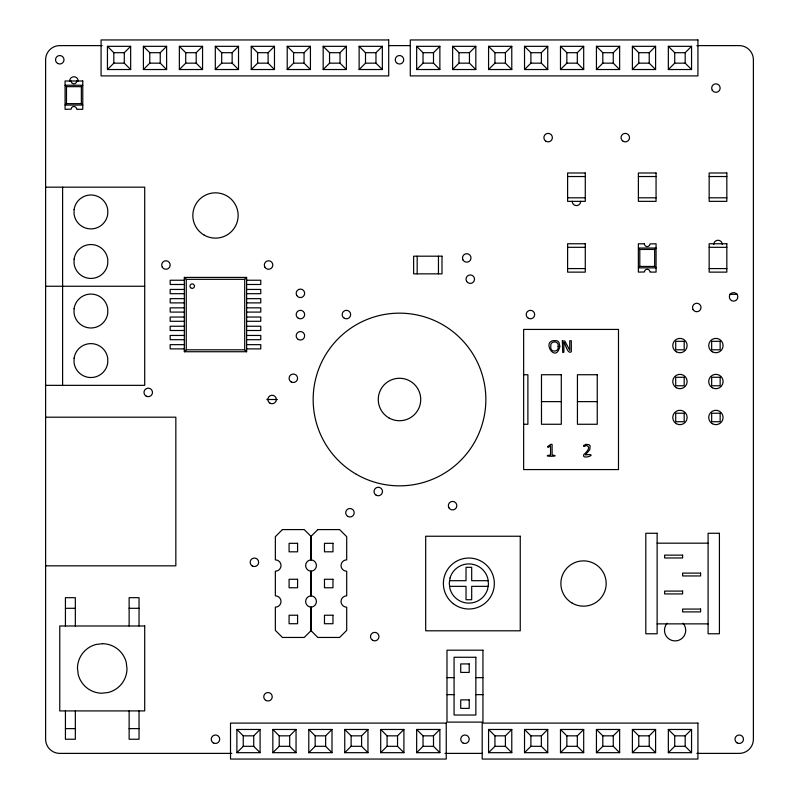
<?xml version="1.0" encoding="UTF-8"?>
<svg xmlns="http://www.w3.org/2000/svg" width="799" height="799" viewBox="0 0 799 799"><rect width="100%" height="100%" fill="white"/><g stroke="black" fill="none" stroke-linecap="round" stroke-linejoin="round"><path stroke-width="1.2" d="M81.358 86.662L82.766 85.243L65.079 85.243L66.487 86.662L66.487 103.65L65.079 105.069L82.766 105.069L81.358 103.65L81.358 86.662L66.487 86.662M107.446 69.533L113.818 63.161L124.284 63.161L130.656 69.533L107.446 69.533L107.446 46.322L130.656 46.322L130.656 69.533M107.446 46.322L113.818 52.694L124.284 52.694L130.656 46.322M143.401 69.533L149.773 63.161L160.239 63.161L166.611 69.533L143.401 69.533L143.401 46.322L166.611 46.322L166.611 69.533M160.239 63.161L160.239 52.694L166.611 46.322M179.356 69.533L185.728 63.161L196.194 63.161L202.566 69.533L179.356 69.533L179.356 46.322L202.566 46.322L202.566 69.533M179.356 46.322L185.728 52.694L196.194 52.694L202.566 46.322M215.311 69.533L221.683 63.161L232.149 63.161L238.521 69.533L238.521 46.322L215.311 46.322L215.311 69.533L238.521 69.533M215.311 46.322L221.683 52.694L232.149 52.694L238.521 46.322M251.266 69.533L257.638 63.161L268.104 63.161L274.476 69.533L251.266 69.533L251.266 46.322L274.476 46.322L274.476 69.533M268.104 63.161L268.104 52.694L274.476 46.322M287.221 69.533L293.593 63.161L293.593 52.694L287.221 46.322L310.431 46.322L310.431 69.533L287.221 69.533L287.221 46.322M310.431 69.533L304.059 63.161L304.059 52.694L310.431 46.322M323.176 69.533L329.548 63.161L340.014 63.161L346.386 69.533L323.176 69.533L323.176 46.322L346.386 46.322L346.386 69.533M323.176 46.322L329.548 52.694L340.014 52.694L346.386 46.322M359.131 69.533L365.503 63.161L375.969 63.161L382.341 69.533L359.131 69.533L359.131 46.322L382.341 46.322L382.341 69.533M359.131 46.322L365.503 52.694L375.969 52.694L382.341 46.322M416.659 69.533L423.031 63.161L433.497 63.161L439.869 69.533L416.659 69.533L416.659 46.322L439.869 46.322L439.869 69.533M416.659 46.322L423.031 52.694L433.497 52.694L439.869 46.322M452.614 69.533L458.986 63.161L469.452 63.161L475.824 69.533L452.614 69.533L452.614 46.322L475.824 46.322L475.824 69.533M452.614 46.322L458.986 52.694L469.452 52.694L475.824 46.322M246.621 351.73L244.704 349.812L244.704 279.33L246.621 277.413L184.339 277.413L184.339 351.73L246.621 351.73L246.621 277.413M184.339 351.73L186.257 349.812L186.257 279.33L184.339 277.413M488.569 69.533L494.941 63.161L505.407 63.161L511.779 69.533L488.569 69.533L488.569 46.322L511.779 46.322L511.779 69.533M488.569 46.322L494.941 52.694L505.407 52.694L511.779 46.322M524.524 69.533L530.896 63.161L541.362 63.161L547.734 69.533L524.524 69.533L524.524 46.322L547.734 46.322L547.734 69.533M524.524 46.322L530.896 52.694L541.362 52.694L547.734 46.322M560.479 69.533L566.851 63.161L577.317 63.161L583.689 69.533L560.479 69.533L560.479 46.322L583.689 46.322L583.689 69.533M560.479 46.322L566.851 52.694L577.317 52.694L583.689 46.322M596.434 69.533L602.806 63.161L613.272 63.161L619.644 69.533L596.434 69.533L596.434 46.322L619.644 46.322L619.644 69.533M596.434 46.322L602.806 52.694L613.272 52.694L619.644 46.322M632.389 69.533L638.761 63.161L649.227 63.161L655.599 69.533L632.389 69.533L632.389 46.322L655.599 46.322L655.599 69.533M632.389 46.322L638.761 52.694L649.227 52.694L655.599 46.322M668.344 69.533L674.716 63.161L685.182 63.161L691.554 69.533L668.344 69.533L668.344 46.322L691.554 46.322L691.554 69.533M668.344 46.322L674.716 52.694L685.182 52.694L691.554 46.322M654.651 249.448L656.069 248.04L638.371 248.04L639.789 249.448L639.789 266.437L638.371 267.855L656.069 267.855L654.651 266.437L654.651 249.448L639.789 249.448M236.884 752.678L243.256 746.306L243.256 735.839L236.884 729.467L260.094 729.467L260.094 752.678L236.884 752.678L236.884 729.467M260.094 752.678L253.722 746.306L253.722 735.839L260.094 729.467M272.839 752.678L279.211 746.306L279.211 735.839L272.839 729.467L296.049 729.467L296.049 752.678L272.839 752.678L272.839 729.467M296.049 752.678L289.677 746.306L289.677 735.839L296.049 729.467M308.794 752.678L315.166 746.306L315.166 735.839L308.794 729.467L332.004 729.467L332.004 752.678L308.794 752.678L308.794 729.467M332.004 752.678L325.632 746.306L325.632 735.839L332.004 729.467M344.749 752.678L351.121 746.306L351.121 735.839L344.749 729.467L367.959 729.467L367.959 752.678L344.749 752.678L344.749 729.467M367.959 752.678L361.587 746.306L361.587 735.839L367.959 729.467M380.704 752.678L387.076 746.306L387.076 735.839L380.704 729.467L403.914 729.467L403.914 752.678L380.704 752.678L380.704 729.467M403.914 752.678L397.542 746.306L397.542 735.839L403.914 729.467M416.659 752.678L423.031 746.306L423.031 735.839L416.659 729.467L439.869 729.467L439.869 752.678L416.659 752.678L416.659 729.467M439.869 752.678L433.497 746.306L433.497 735.839L439.869 729.467M488.569 752.678L494.941 746.306L494.941 735.839L488.569 729.467L511.779 729.467L511.779 752.678L488.569 752.678L488.569 729.467M511.779 752.678L505.407 746.306L505.407 735.839L511.779 729.467M524.524 752.678L530.896 746.306L541.362 746.306L547.734 752.678L524.524 752.678L524.524 729.467L547.734 729.467L547.734 752.678M541.362 746.306L541.362 735.839L547.734 729.467M560.479 752.678L566.851 746.306L577.317 746.306L583.689 752.678L560.479 752.678L560.479 729.467L583.689 729.467L583.689 752.678M577.317 746.306L577.317 735.839L583.689 729.467M596.434 752.678L602.806 746.306L613.272 746.306L619.644 752.678L596.434 752.678L596.434 729.467L619.644 729.467L619.644 752.678M613.272 746.306L613.272 735.839L619.644 729.467M632.389 752.678L638.761 746.306L649.227 746.306L655.599 752.678L632.389 752.678L632.389 729.467L655.599 729.467L655.599 752.678M649.227 746.306L649.227 735.839L655.599 729.467M668.344 752.678L674.716 746.306L685.182 746.306L691.554 752.678L668.344 752.678L668.344 729.467L691.554 729.467L691.554 752.678M685.182 746.306L685.182 735.839L691.554 729.467M102.152 45.613L59.765 45.613A14.152 14.152 0 0 0 45.613 59.765L45.613 739.235A14.152 14.152 0 0 0 59.765 753.387L231.82 753.387M388.903 45.613L410.097 45.613M696.848 45.613L739.235 45.613A14.152 14.152 0 0 1 753.387 59.765L753.387 739.235A14.152 14.152 0 0 1 739.235 753.387L696.848 753.387M143.401 46.322L149.773 52.694L160.239 52.694M251.266 46.322L257.638 52.694L268.104 52.694M293.593 52.694L304.059 52.694M293.593 63.161L304.059 63.161M66.487 103.65L81.358 103.65M567.61 176.529L585.277 176.529M638.391 176.529L656.059 176.529M709.162 176.529L726.83 176.529M45.613 187.166L144.699 187.166L144.699 385.348L45.613 385.348M567.61 197.802L585.277 197.802M638.391 197.802L656.059 197.802M709.162 197.802L726.83 197.802M567.61 247.31L585.277 247.31M709.162 247.31L726.83 247.31M639.789 266.437L654.651 266.437M567.61 268.584L585.277 268.584M709.162 268.584L726.83 268.584M186.257 279.33L244.704 279.33M184.339 280.239L170.177 280.239L170.177 284.484L184.339 284.484M246.621 280.239L260.774 280.239L260.774 284.484L246.621 284.484M45.613 286.252L144.699 286.252M184.339 289.438L170.177 289.438L170.177 293.692L184.339 293.692M246.621 289.438L260.774 289.438L260.774 293.692L246.621 293.692M729.647 294.322L737.407 294.322M184.339 298.646L170.177 298.646L170.177 302.891L184.339 302.891M246.621 298.646L260.774 298.646L260.774 302.891L246.621 302.891M184.339 307.845L170.177 307.845L170.177 312.089L184.339 312.089M246.621 307.845L260.774 307.845L260.774 312.089L246.621 312.089M184.339 317.043L170.177 317.043L170.177 321.288L184.339 321.288M246.621 317.043L260.774 317.043L260.774 321.288L246.621 321.288M184.339 326.242L170.177 326.242L170.177 330.496L184.339 330.496M246.621 326.242L260.774 326.242L260.774 330.496L246.621 330.496M184.339 335.45L170.177 335.45L170.177 339.695L184.339 339.695M246.621 335.45L260.774 335.45L260.774 339.695L246.621 339.695M184.339 344.649L170.177 344.649L170.177 348.893L184.339 348.893M246.621 344.649L260.774 344.649L260.774 348.893L246.621 348.893M186.257 349.812L244.704 349.812M523.645 374.731L527.889 374.731L527.889 424.269L523.645 424.269M266.796 399.5L277.413 399.5M541.482 401.627L561.298 401.627M577.437 401.627L597.253 401.627M45.613 417.198L175.84 417.198L175.84 565.832L45.613 565.832M657.128 543.18L708.094 543.18M449.627 580.693L466.027 580.693L466.027 567.31L471.69 567.31L471.69 580.693L488.109 580.693M449.607 586.356L466.027 586.356L466.027 599.729L471.69 599.729L471.69 586.356L488.099 586.356M65.428 608.299L75.336 608.299M129.128 608.299L139.036 608.299M657.128 623.869L708.094 623.869M446.991 677.652L454.072 677.652M475.864 677.652L482.946 677.652M446.991 694.641L454.072 694.641M475.864 694.641L482.946 694.641M65.428 728.618L75.336 728.618M129.128 728.618L139.036 728.618M243.256 735.839L253.722 735.839M279.211 735.839L289.677 735.839M315.166 735.839L325.632 735.839M351.121 735.839L361.587 735.839M387.076 735.839L397.542 735.839M423.031 735.839L433.497 735.839M494.941 735.839L505.407 735.839M524.524 729.467L530.896 735.839L541.362 735.839M560.479 729.467L566.851 735.839L577.317 735.839M596.434 729.467L602.806 735.839L613.272 735.839M632.389 729.467L638.761 735.839L649.227 735.839M668.344 729.467L674.716 735.839L685.182 735.839M243.256 746.306L253.722 746.306M279.211 746.306L289.677 746.306M315.166 746.306L325.632 746.306M351.121 746.306L361.587 746.306M387.076 746.306L397.542 746.306M423.031 746.306L433.497 746.306M494.941 746.306L505.407 746.306M445.003 753.387L482.406 753.387M76.744 80.999L76.754 81.128A2.826 2.826 0 0 1 71.161 81.618L71.101 80.999M685.182 52.694L685.182 63.161M674.716 52.694L674.716 63.161M674.716 735.839L674.716 746.306M649.227 52.694L649.227 63.161M638.761 52.694L638.761 63.161M638.761 735.839L638.761 746.306M613.272 52.694L613.272 63.161M602.806 52.694L602.806 63.161M602.806 735.839L602.806 746.306M577.317 52.694L577.317 63.161M566.851 52.694L566.851 63.161M566.851 735.839L566.851 746.306M541.362 52.694L541.362 63.161M530.896 52.694L530.896 63.161M530.896 735.839L530.896 746.306M505.407 52.694L505.407 63.161M494.941 52.694L494.941 63.161M469.452 52.694L469.452 63.161M458.986 52.694L458.986 63.161M438.451 256.189L438.451 273.857M433.497 52.694L433.497 63.161M423.031 52.694L423.031 63.161M417.178 256.189L417.178 273.857M375.969 52.694L375.969 63.161M365.503 52.694L365.503 63.161M340.014 52.694L340.014 63.161M329.548 52.694L329.548 63.161M257.638 52.694L257.638 63.161M232.149 52.694L232.149 63.161M221.683 52.694L221.683 63.161M196.194 52.694L196.194 63.161M185.728 52.694L185.728 63.161M149.773 52.694L149.773 63.161M139.036 625.987L139.036 597.682L129.128 597.682L129.128 625.987M139.036 710.92L139.036 739.235L129.128 739.235L129.128 710.92M124.284 52.694L124.284 63.161M113.818 52.694L113.818 63.161M75.336 625.987L75.336 597.682L65.428 597.682L65.428 625.987M75.336 710.92L75.336 739.235L65.428 739.235L65.428 710.92M62.602 187.166L62.602 385.348M683.005 623.21A10.617 10.617 0 0 1 682.476 637.942A10.617 10.617 0 0 1 667.734 637.942A10.617 10.617 0 0 1 667.205 623.21M580.693 201.318A4.245 4.245 0 0 1 576.449 205.573A4.245 4.245 0 0 1 572.194 201.318M69.673 80.999A4.245 4.245 0 0 1 73.927 76.754A4.245 4.245 0 0 1 78.172 80.999M713.757 244.494A4.245 4.245 0 0 1 718.001 240.249A4.245 4.245 0 0 1 722.246 244.494M74.087 209.598L74.057 214.032A16.989 16.989 0 0 0 107.735 214.282L107.765 209.847A16.989 16.989 0 0 0 74.087 209.598M74.087 259.146L74.057 263.58A16.989 16.989 0 0 0 107.735 263.82L107.765 259.395A16.989 16.989 0 0 0 74.087 259.146M74.087 308.684L74.057 313.118A16.989 16.989 0 0 0 107.735 313.368L107.765 308.933A16.989 16.989 0 0 0 74.087 308.684M74.087 358.232L74.057 362.666A16.989 16.989 0 0 0 107.735 362.916L107.765 358.481A16.989 16.989 0 0 0 74.087 358.232M583.66 445.622C583.42 447.78 585.687 445.113 586.706 445.582C591.699 447.041 585.837 452.963 583.809 454.581C581.273 460.803 600.279 453.003 585.347 454.931L589.822 449.637L590.141 446.082A2.727 2.727 0 0 0 589.013 444.713L585.867 444.294L583.66 445.622M547.695 446.561L547.964 447.42L550.541 445.942L550.541 455.011C538.676 456.619 563.285 456.688 552.129 455.011L552.099 444.424L550.781 444.334L547.695 446.561M559.799 346.367C555.804 365.193 539.385 338.187 556.893 340.764A4.165 4.165 0 0 1 559.08 342.771L559.799 346.367M558.121 346.476C559.37 352.579 549.422 352.649 550.821 346.466C549.632 340.424 559.43 340.374 558.121 346.476M450.077 577.897L449.268 582.95L449.787 588.034A19.605 19.605 0 0 0 487.64 589.153L488.459 584.099L487.939 579.005A19.605 19.605 0 0 0 450.077 577.897M562.366 340.913L562.716 352.499L563.894 352.229L563.854 342.302C566.022 344.828 567.42 354.536 571.325 351.82L571.285 340.694L569.737 340.813L569.767 350.312L564.833 341.043L562.366 340.913M282.437 529.587L275.355 536.668L275.355 559.879A5.663 5.663 0 0 1 281.018 565.542A5.663 5.663 0 0 1 275.355 571.205L275.355 595.834A5.663 5.663 0 0 1 281.018 601.497A5.663 5.663 0 0 1 275.355 607.16L275.355 630.381L282.437 637.452L304.229 637.452L311.31 630.381L311.31 607.16A5.663 5.663 0 0 1 305.647 601.497A5.663 5.663 0 0 1 311.31 595.834L311.31 571.205A5.663 5.663 0 0 1 305.647 565.542A5.663 5.663 0 0 1 311.31 559.879L311.31 536.668L304.229 529.587L282.437 529.587M317.822 529.587L310.741 536.668L310.741 559.879A5.663 5.663 0 0 1 316.404 565.542A5.663 5.663 0 0 1 310.741 571.205L310.741 595.834A5.663 5.663 0 0 1 316.404 601.497A5.663 5.663 0 0 1 310.741 607.16L310.741 630.381L317.822 637.452L339.625 637.452L346.696 630.381L346.696 607.16A5.663 5.663 0 0 1 341.033 601.497A5.663 5.663 0 0 1 346.696 595.834L346.696 571.205A5.663 5.663 0 0 1 341.033 565.542A5.663 5.663 0 0 1 346.696 559.879L346.696 536.668L339.625 529.587L317.822 529.587M102.522 643.684L96.1 644.453A24.769 24.769 0 0 0 77.463 668.164L78.232 674.586A24.769 24.769 0 0 0 101.942 693.222L108.364 692.453A24.769 24.769 0 0 0 127.001 668.743L126.232 662.321A24.769 24.769 0 0 0 102.522 643.684M388.714 39.95L101.074 39.95L101.074 75.905L388.714 75.905L388.714 39.95M697.926 39.95L410.287 39.95L410.287 75.905L697.926 75.905L697.926 39.95M82.766 80.999L65.079 80.999L65.079 109.313L71.091 109.193A2.826 2.826 0 0 1 76.684 108.694L76.744 109.313L82.766 109.313L82.766 80.999M585.277 172.983L567.61 172.983L567.61 201.348L585.277 201.348L585.277 172.983M656.059 172.983L638.391 172.983L638.391 201.348L656.059 201.348L656.059 172.983M726.83 172.983L709.162 172.983L709.162 201.348L726.83 201.348L726.83 172.983M585.277 243.765L567.61 243.765L567.61 272.129L585.277 272.129L585.277 243.765M644.403 243.785L638.371 243.785L638.371 272.099L644.394 271.98A2.826 2.826 0 0 1 649.986 271.48L650.036 272.099L656.069 272.099L656.069 243.785L650.046 243.915A2.826 2.826 0 0 1 644.453 244.404L644.403 243.785M726.83 243.765L709.162 243.765L709.162 272.129L726.83 272.129L726.83 243.765M441.997 256.189L413.632 256.189L413.632 273.857L441.997 273.857L441.997 256.189M618.486 329.428L523.645 329.428L523.645 469.572L618.486 469.572L618.486 329.428M684.194 341.323L675.704 341.323L675.704 349.812L684.194 349.812L684.194 341.323M720.149 341.323L711.659 341.323L711.659 349.812L720.149 349.812L720.149 341.323M561.298 374.731L541.482 374.731L541.482 424.269L561.298 424.269L561.298 374.731M597.253 374.731L577.437 374.731L577.437 424.269L597.253 424.269L597.253 374.731M684.194 377.278L675.704 377.278L675.704 385.767L684.194 385.767L684.194 377.278M720.149 377.278L711.659 377.278L711.659 385.767L720.149 385.767L720.149 377.278M684.194 413.233L675.704 413.233L675.704 421.722L684.194 421.722L684.194 413.233M720.149 413.233L711.659 413.233L711.659 421.722L720.149 421.722L720.149 413.233M657.128 533.273L645.802 533.273L645.802 633.777L657.128 633.777L657.128 533.273M719.41 533.273L708.094 533.273L708.094 633.777L719.41 633.777L719.41 533.273M520.249 536.239L425.687 536.239L425.687 630.801L520.249 630.801L520.249 536.239M297.578 543.32L289.088 543.32L289.088 551.809L297.578 551.809L297.578 543.32M332.973 543.32L324.474 543.32L324.474 551.809L332.973 551.809L332.973 543.32M682.606 555.135L664.628 555.135L664.628 557.972L682.606 557.972L682.606 555.135M700.583 573.113L682.606 573.113L682.606 575.949L700.583 575.949L700.583 573.113M297.578 579.275L289.088 579.275L289.088 587.764L297.578 587.764L297.578 579.275M332.973 579.275L324.474 579.275L324.474 587.764L332.973 587.764L332.973 579.275M682.606 591.09L664.628 591.09L664.628 593.927L682.606 593.927L682.606 591.09M700.583 609.068L682.606 609.068L682.606 611.904L700.583 611.904L700.583 609.068M297.578 615.23L289.088 615.23L289.088 623.719L297.578 623.719L297.578 615.23M332.973 615.23L324.474 615.23L324.474 623.719L332.973 623.719L332.973 615.23M144.699 625.987L59.765 625.987L59.765 710.92L144.699 710.92L144.699 625.987M482.946 650.196L446.991 650.196L446.991 722.106L482.946 722.106L482.946 650.196M475.864 657.267L454.072 657.267L454.072 715.025L475.864 715.025L475.864 657.267M469.213 663.929L460.723 663.929L460.723 672.418L469.213 672.418L469.213 663.929M469.213 699.884L460.723 699.884L460.723 708.373L469.213 708.373L469.213 699.884M446.242 723.095L230.512 723.095L230.512 759.05L446.242 759.05L446.242 723.095M697.926 723.095L482.197 723.095L482.197 759.05L697.926 759.05L697.926 723.095M376.139 495.19A4.245 4.245 0 0 0 382.511 491.515A4.245 4.245 0 0 0 376.139 487.829A4.245 4.245 0 0 0 376.139 495.19M466.596 281.298A4.245 4.245 0 0 0 473.957 281.298A4.245 4.245 0 0 0 470.281 274.936A4.245 4.245 0 0 0 466.596 281.298M347.835 516.424A4.245 4.245 0 0 0 354.207 512.748A4.245 4.245 0 0 0 347.835 509.063A4.245 4.245 0 0 0 347.835 516.424M462.851 742.91A4.245 4.245 0 0 0 469.213 739.235A4.245 4.245 0 0 0 462.851 735.559A4.245 4.245 0 0 0 462.851 742.91M397.373 63.441A4.245 4.245 0 0 0 403.745 59.765A4.245 4.245 0 0 0 397.373 56.09A4.245 4.245 0 0 0 397.373 63.441M712.229 90.197A4.245 4.245 0 0 0 719.579 90.197A4.245 4.245 0 0 0 715.904 83.835A4.245 4.245 0 0 0 712.229 90.197M737.107 742.91A4.245 4.245 0 0 0 743.479 739.235A4.245 4.245 0 0 0 737.107 735.559A4.245 4.245 0 0 0 737.107 742.91M57.648 63.441A4.245 4.245 0 0 0 64.01 59.765A4.245 4.245 0 0 0 57.648 56.09A4.245 4.245 0 0 0 57.648 63.441M291.206 381.942A4.245 4.245 0 0 0 297.578 378.267A4.245 4.245 0 0 0 291.206 374.591A4.245 4.245 0 0 0 291.206 381.942M146.117 396.104A4.245 4.245 0 0 0 152.489 392.419A4.245 4.245 0 0 0 146.117 388.743A4.245 4.245 0 0 0 146.117 396.104M264.888 267.146A4.245 4.245 0 0 0 272.239 267.146A4.245 4.245 0 0 0 268.564 260.774A4.245 4.245 0 0 0 264.888 267.146M372.604 640.279A4.245 4.245 0 0 0 378.976 636.603A4.245 4.245 0 0 0 372.604 632.928A4.245 4.245 0 0 0 372.604 640.279M546.007 141.303A4.245 4.245 0 0 0 552.379 137.628A4.245 4.245 0 0 0 546.007 133.942A4.245 4.245 0 0 0 546.007 141.303M463.06 260.065A4.245 4.245 0 0 0 470.421 260.065A4.245 4.245 0 0 0 466.736 253.702A4.245 4.245 0 0 0 463.06 260.065M344.289 318.242A4.245 4.245 0 0 0 350.661 314.566A4.245 4.245 0 0 0 344.289 310.891A4.245 4.245 0 0 0 344.289 318.242M265.867 700.443A4.245 4.245 0 0 0 272.239 696.768A4.245 4.245 0 0 0 265.867 693.093A4.245 4.245 0 0 0 265.867 700.443M213.353 742.91A4.245 4.245 0 0 0 219.725 739.235A4.245 4.245 0 0 0 213.353 735.559A4.245 4.245 0 0 0 213.353 742.91M252.284 565.962A4.245 4.245 0 0 0 258.656 562.286A4.245 4.245 0 0 0 252.284 558.611A4.245 4.245 0 0 0 252.284 565.962M448.908 507.794A4.245 4.245 0 0 0 456.259 507.794A4.245 4.245 0 0 0 452.584 501.422A4.245 4.245 0 0 0 448.908 507.794M528.319 318.242A4.245 4.245 0 0 0 534.681 314.566A4.245 4.245 0 0 0 528.319 310.891A4.245 4.245 0 0 0 528.319 318.242M731.475 300.554A4.245 4.245 0 0 0 737.847 296.868A4.245 4.245 0 0 0 731.475 293.193A4.245 4.245 0 0 0 731.475 300.554M623.16 141.303A4.245 4.245 0 0 0 629.522 137.628A4.245 4.245 0 0 0 623.16 133.942A4.245 4.245 0 0 0 623.16 141.303M296.739 295.46A4.245 4.245 0 0 0 304.089 295.46A4.245 4.245 0 0 0 300.414 289.088A4.245 4.245 0 0 0 296.739 295.46M298.287 339.475A4.245 4.245 0 0 0 304.659 335.8A4.245 4.245 0 0 0 298.287 332.124A4.245 4.245 0 0 0 298.287 339.475M693.093 309.613A4.245 4.245 0 0 0 700.443 309.613A4.245 4.245 0 0 0 696.768 303.24A4.245 4.245 0 0 0 693.093 309.613M162.257 267.146A4.245 4.245 0 0 0 169.608 267.146A4.245 4.245 0 0 0 165.932 260.774A4.245 4.245 0 0 0 162.257 267.146M298.287 318.242A4.245 4.245 0 0 0 304.659 314.566A4.245 4.245 0 0 0 298.287 310.891A4.245 4.245 0 0 0 298.287 318.242M269.972 403.175A4.245 4.245 0 0 0 276.344 399.5A4.245 4.245 0 0 0 269.972 395.825A4.245 4.245 0 0 0 269.972 403.175M204.154 235.096A22.652 22.652 0 0 0 238.132 215.48A22.652 22.652 0 0 0 204.154 195.865A22.652 22.652 0 0 0 204.154 235.096M572.194 603.135A22.652 22.652 0 0 0 606.171 583.52A22.652 22.652 0 0 0 572.194 563.904A22.652 22.652 0 0 0 572.194 603.135M676.354 351.8A7.191 7.191 0 0 0 687.14 345.567A7.191 7.191 0 0 0 676.354 339.335A7.191 7.191 0 0 0 676.354 351.8M712.309 351.8A7.191 7.191 0 0 0 723.095 345.567A7.191 7.191 0 0 0 712.309 339.335A7.191 7.191 0 0 0 712.309 351.8M676.354 387.755A7.191 7.191 0 0 0 687.14 381.523A7.191 7.191 0 0 0 676.354 375.29A7.191 7.191 0 0 0 676.354 387.755M712.309 387.755A7.191 7.191 0 0 0 723.095 381.523A7.191 7.191 0 0 0 712.309 375.29A7.191 7.191 0 0 0 712.309 387.755M676.354 423.71A7.191 7.191 0 0 0 687.14 417.478A7.191 7.191 0 0 0 676.354 411.245A7.191 7.191 0 0 0 676.354 423.71M712.309 423.71A7.191 7.191 0 0 0 723.095 417.478A7.191 7.191 0 0 0 712.309 411.245A7.191 7.191 0 0 0 712.309 423.71M356.324 474.276A86.352 86.352 0 0 0 485.852 399.5A86.352 86.352 0 0 0 356.324 324.724A86.352 86.352 0 0 0 356.324 474.276M388.883 417.887A21.233 21.233 0 0 0 420.733 399.5A21.233 21.233 0 0 0 388.883 381.113A21.233 21.233 0 0 0 388.883 417.887M453.323 603.714A25.478 25.478 0 0 0 494.122 586.885A25.478 25.478 0 0 0 459.145 559.969A25.478 25.478 0 0 0 453.323 603.714M190.631 287.72A2.237 2.237 0 0 0 194.377 286.711A2.237 2.237 0 0 0 191.64 283.975A2.237 2.237 0 0 0 190.631 287.72"/></g></svg>
